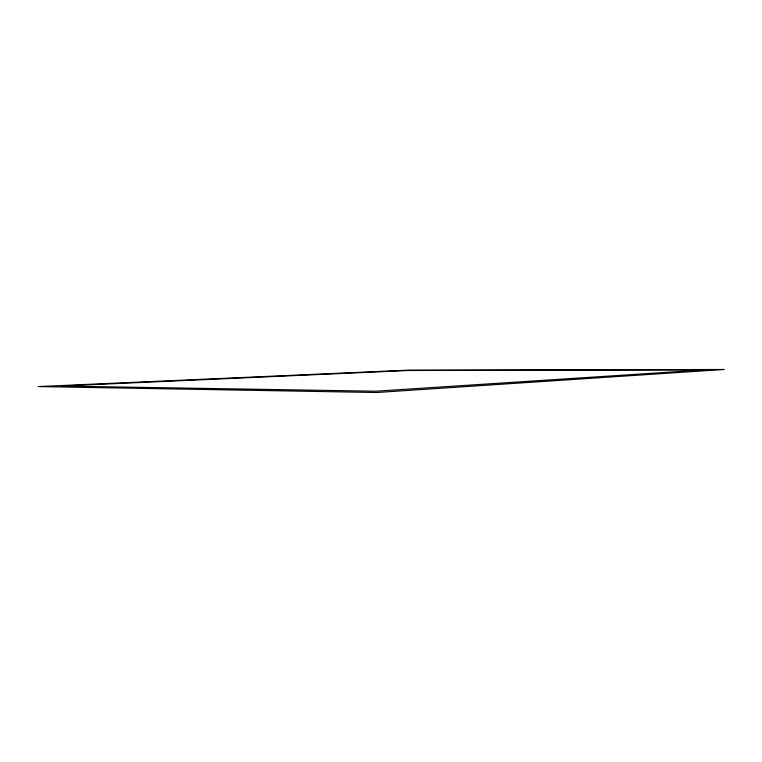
<?xml version="1.0" encoding="UTF-8"?>
<svg xmlns="http://www.w3.org/2000/svg" width="762" height="762" viewBox="0 0 762 762"><rect width="100%" height="100%" fill="white"/><g stroke="black" fill="none" stroke-linecap="round" stroke-linejoin="round"><path stroke-width="1.14" d="M723.9 369.484L376.647 392.516L38.1 386.572L407.318 370.18L723.9 369.484M703.44 369.941L375.647 391.211L61.293 386.058L408.327 370.503L703.44 369.941"/></g></svg>
